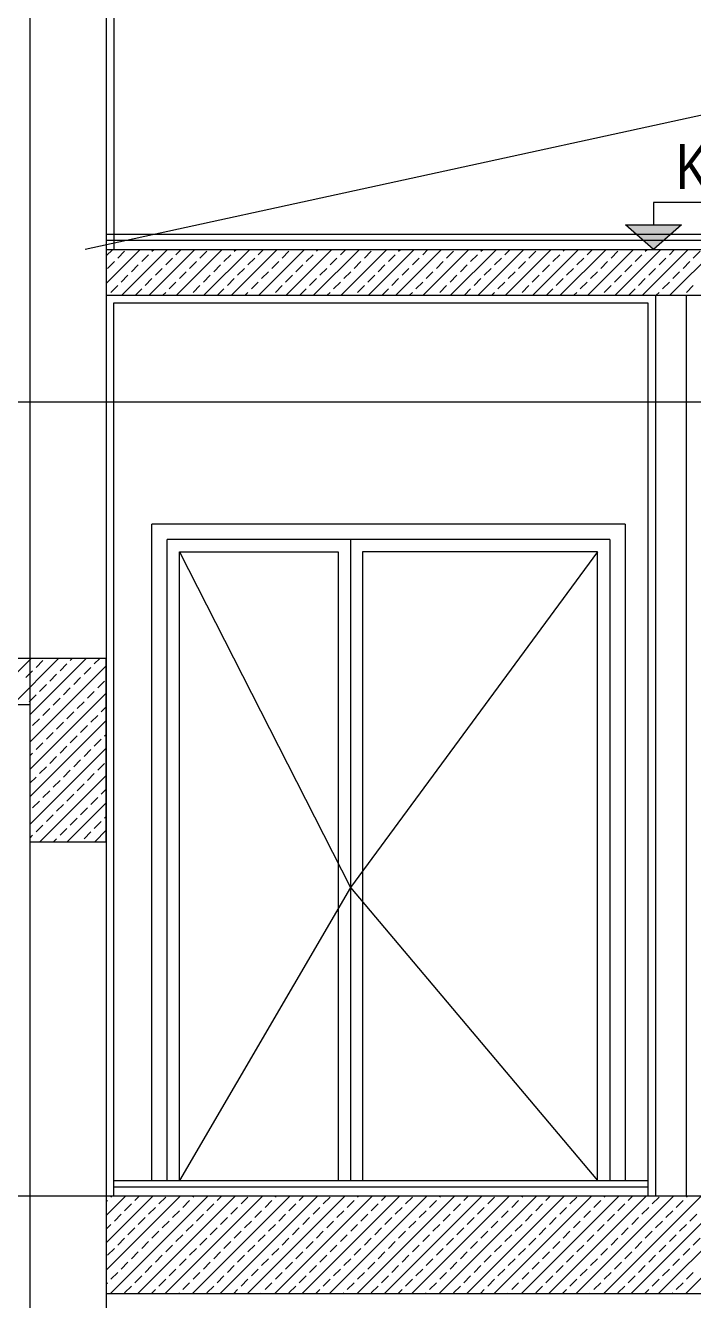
# Model space of a CAD drawing. Header units: millimetres. Extents: x 43168.9 to 43194.6, y -25545.1 to -25543.4.
# Drawn here: x 43182.6651 to 43182.7526, y -25544.6003 to -25544.4332 of the extents above; entities that cross this region are included whole.
import ezdxf
from ezdxf.enums import TextEntityAlignment as Align

# ---------------------------------------------------------------- set-up
doc = ezdxf.new("R2010")
doc.units = ezdxf.units.MM
doc.header["$LTSCALE"] = 200
doc.linetypes.add('ACAD_ISO07W100', pattern=[3.5, 0.5, -3])
doc.linetypes.add('kesit_$0$HIDDEN2', pattern=[0.1875, 0.125, -0.0625])
for name, color, linetype in [('dograma_sgh', 43, 'Continuous'), ('duv_sgh', 4, 'Continuous'), ('gor-3_sgh', 191, 'Continuous'), ('kaplama-gnl_sgh', 30, 'Continuous'), ('kesit_$0$izd-alt_sgh', 8, 'kesit_$0$HIDDEN2'), ('kolon-b.a_sgh', 6, 'Continuous'), ('merdi_sgh', 3, 'Continuous'), ('siva_sgh', 145, 'Continuous'), ('tarama-betonarme_sgh', 223, 'Continuous')]:
    doc.layers.add(name, color=color, linetype=linetype)
doc.styles.add('kesit_$0$text2', font='arial.ttf')

msp = doc.modelspace()

# ---------------------------------------------------------------- hatches: boundary and pattern name
msp.add_hatch(color=256).paths.add_polyline_path([(43182.75106, -25544.45932), (43182.74371, -25544.45932), (43182.74738, -25544.46255)])

# ---------------------------------------------------------------- linework, layer by layer
at = {"color": 0, "linetype": 'ByBlock'}
for p, q in [((43182.76679, -25544.45638), (43182.74738, -25544.45638)), ((43182.74738, -25544.45638), (43182.74738, -25544.45932))]:
    msp.add_line(p, q, dxfattribs=at)
for p, q in [((43182.74371, -25544.45932), (43182.75106, -25544.45932)), ((43182.74738, -25544.46255), (43182.74371, -25544.45932)), ((43182.75106, -25544.45932), (43182.74738, -25544.46255))]:
    msp.add_line(p, q)
at = {"layer": 'dograma_sgh'}
for p, q in [((43182.68164, -25544.58456), (43182.68164, -25544.49856)), ((43182.74364, -25544.49856), (43182.68164, -25544.49856)), ((43182.74364, -25544.49856), (43182.74364, -25544.58456)), ((43182.68364, -25544.58456), (43182.68364, -25544.50056)), ((43182.74164, -25544.50056), (43182.68364, -25544.50056)), ((43182.70764, -25544.50056), (43182.70764, -25544.58456)), ((43182.74164, -25544.50056), (43182.74164, -25544.58456)), ((43182.68524, -25544.58456), (43182.68524, -25544.50216)), ((43182.68524, -25544.50216), (43182.70604, -25544.50216)), ((43182.70604, -25544.50216), (43182.70604, -25544.58456)), ((43182.74004, -25544.50216), (43182.70924, -25544.50216)), ((43182.70924, -25544.50216), (43182.70924, -25544.58456)), ((43182.74004, -25544.58456), (43182.74004, -25544.50216))]:
    msp.add_line(p, q, dxfattribs=at)
at = {"layer": 'duv_sgh'}
for p, q in [((43182.66564, -25544.38245), (43182.66564, -25544.67616)), ((43182.67564, -25544.40045), (43182.67564, -25544.67616)), ((43182.74764, -25544.46855), (43182.74764, -25544.58656)), ((43182.75164, -25544.46855), (43182.75164, -25544.58656)), ((43182.66564, -25544.52216), (43182.66564, -25544.58656)), ((43182.67564, -25544.54016), (43182.67564, -25544.58656))]:
    msp.add_line(p, q, dxfattribs=at)
at = {"layer": 'gor-3_sgh'}
msp.add_line((43182.83824, -25544.42656), (43182.67288, -25544.46255), dxfattribs=at)
at = {"layer": 'kaplama-gnl_sgh'}
for p, q in [((43182.67564, -25544.46055), (43183.00762, -25544.46055)), ((43182.67564, -25544.46135), (43183.00762, -25544.46135)), ((43182.67664, -25544.58456), (43182.74664, -25544.58456)), ((43182.67664, -25544.58536), (43182.74664, -25544.58536))]:
    msp.add_line(p, q, dxfattribs=at)
at = {"layer": 'kesit_$0$izd-alt_sgh'}
for p, q in [((43183.17306, -25544.48256), (43180.86306, -25544.48256)), ((43181.05362, -25544.58656), (43183.01231, -25544.58656))]:
    msp.add_line(p, q, dxfattribs=at)
at = {"layer": 'kolon-b.a_sgh'}
for p, q in [((43182.67564, -25544.46255), (43182.89559, -25544.46255)), ((43182.67564, -25544.46855), (43182.88759, -25544.46855)), ((43182.67564, -25544.51616), (43182.60764, -25544.51616)), ((43182.67564, -25544.54016), (43182.67564, -25544.51616)), ((43182.61364, -25544.52216), (43182.66564, -25544.52216)), ((43182.66564, -25544.52216), (43182.66564, -25544.54016)), ((43182.66564, -25544.54016), (43182.67564, -25544.54016)), ((43182.67564, -25544.58656), (43182.88759, -25544.58656)), ((43182.67564, -25544.59936), (43182.88759, -25544.59936))]:
    msp.add_line(p, q, dxfattribs=at)
at = {"layer": 'merdi_sgh', "linetype": 'ACAD_ISO07W100'}
for p, q in [((43182.68524, -25544.50216), (43182.70764, -25544.54616)), ((43182.74004, -25544.50216), (43182.70764, -25544.54616)), ((43182.70764, -25544.54616), (43182.68524, -25544.58456)), ((43182.70764, -25544.54616), (43182.74004, -25544.58456))]:
    msp.add_line(p, q, dxfattribs=at)
at = {"layer": 'siva_sgh'}
for p, q in [((43182.67664, -25543.73701), (43182.67664, -25544.46255)), ((43182.67664, -25544.58656), (43182.67664, -25544.46955)), ((43182.67664, -25544.46955), (43182.74664, -25544.46955)), ((43182.74664, -25544.46955), (43182.74664, -25544.58656))]:
    msp.add_line(p, q, dxfattribs=at)
at = {"layer": 'tarama-betonarme_sgh'}
for p, q in [((43182.67564, -25544.46341), (43182.6765, -25544.46255)), ((43182.67564, -25544.467), (43182.68009, -25544.46255)), ((43182.67768, -25544.46855), (43182.68368, -25544.46255)), ((43182.68127, -25544.46855), (43182.68727, -25544.46255)), ((43182.68164, -25544.46279), (43182.68188, -25544.46255)), ((43182.68479, -25544.46324), (43182.68548, -25544.46255)), ((43182.68486, -25544.46855), (43182.69086, -25544.46255)), ((43182.68846, -25544.46855), (43182.69446, -25544.46255)), ((43182.69205, -25544.46855), (43182.69805, -25544.46255)), ((43182.69242, -25544.46279), (43182.69266, -25544.46255)), ((43182.69556, -25544.46324), (43182.69625, -25544.46255)), ((43182.69564, -25544.46855), (43182.70164, -25544.46255)), ((43182.69923, -25544.46855), (43182.70523, -25544.46255)), ((43182.70282, -25544.46855), (43182.70882, -25544.46255)), ((43182.7032, -25544.46279), (43182.70344, -25544.46255)), ((43182.70634, -25544.46324), (43182.70703, -25544.46255)), ((43182.70642, -25544.46855), (43182.71242, -25544.46255)), ((43182.71001, -25544.46855), (43182.71601, -25544.46255)), ((43182.7136, -25544.46855), (43182.7196, -25544.46255)), ((43182.71397, -25544.46279), (43182.71421, -25544.46255)), ((43182.71712, -25544.46324), (43182.7178, -25544.46255)), ((43182.71719, -25544.46855), (43182.72319, -25544.46255)), ((43182.72078, -25544.46855), (43182.72678, -25544.46255)), ((43182.72438, -25544.46855), (43182.73038, -25544.46255)), ((43182.72475, -25544.46279), (43182.72499, -25544.46255)), ((43182.72789, -25544.46324), (43182.72858, -25544.46255)), ((43182.72797, -25544.46855), (43182.73397, -25544.46255)), ((43182.73156, -25544.46855), (43182.73756, -25544.46255)), ((43182.73515, -25544.46855), (43182.74115, -25544.46255)), ((43182.73553, -25544.46279), (43182.73576, -25544.46255)), ((43182.73867, -25544.46324), (43182.73936, -25544.46255)), ((43182.73875, -25544.46855), (43182.74475, -25544.46255)), ((43182.74234, -25544.46855), (43182.74834, -25544.46255)), ((43182.74593, -25544.46855), (43182.75193, -25544.46255)), ((43182.7463, -25544.46279), (43182.74654, -25544.46255)), ((43182.74945, -25544.46324), (43182.75013, -25544.46255)), ((43182.74952, -25544.46855), (43182.75552, -25544.46255)), ((43182.67581, -25544.46504), (43182.67671, -25544.46414)), ((43182.67715, -25544.46369), (43182.67805, -25544.46279)), ((43182.6803, -25544.46414), (43182.6812, -25544.46324)), ((43182.68344, -25544.46459), (43182.68434, -25544.46369)), ((43182.68658, -25544.46504), (43182.68748, -25544.46414)), ((43182.68793, -25544.46369), (43182.68883, -25544.46279)), ((43182.69107, -25544.46414), (43182.69197, -25544.46324)), ((43182.69422, -25544.46459), (43182.69511, -25544.46369)), ((43182.69736, -25544.46504), (43182.69826, -25544.46414)), ((43182.69871, -25544.46369), (43182.6996, -25544.46279)), ((43182.70185, -25544.46414), (43182.70275, -25544.46324)), ((43182.70499, -25544.46459), (43182.70589, -25544.46369)), ((43182.70814, -25544.46504), (43182.70903, -25544.46414)), ((43182.70948, -25544.46369), (43182.71038, -25544.46279)), ((43182.71263, -25544.46414), (43182.71352, -25544.46324)), ((43182.71577, -25544.46459), (43182.71667, -25544.46369)), ((43182.71891, -25544.46504), (43182.71981, -25544.46414)), ((43182.72026, -25544.46369), (43182.72116, -25544.46279)), ((43182.7234, -25544.46414), (43182.7243, -25544.46324)), ((43182.72655, -25544.46459), (43182.72744, -25544.46369)), ((43182.72969, -25544.46504), (43182.73059, -25544.46414)), ((43182.73104, -25544.46369), (43182.73193, -25544.46279)), ((43182.73418, -25544.46414), (43182.73508, -25544.46324)), ((43182.73732, -25544.46459), (43182.73822, -25544.46369)), ((43182.74047, -25544.46504), (43182.74136, -25544.46414)), ((43182.74181, -25544.46369), (43182.74271, -25544.46279)), ((43182.74496, -25544.46414), (43182.74585, -25544.46324)), ((43182.7481, -25544.46459), (43182.749, -25544.46369)), ((43182.75124, -25544.46504), (43182.75214, -25544.46414)), ((43182.75259, -25544.46369), (43182.75349, -25544.46279)), ((43182.6776, -25544.46683), (43182.6785, -25544.46594)), ((43182.67895, -25544.46549), (43182.67985, -25544.46459)), ((43182.68209, -25544.46594), (43182.68299, -25544.46504)), ((43182.68524, -25544.46638), (43182.68613, -25544.46549)), ((43182.68838, -25544.46683), (43182.68928, -25544.46594)), ((43182.68973, -25544.46549), (43182.69062, -25544.46459)), ((43182.69287, -25544.46594), (43182.69377, -25544.46504)), ((43182.69601, -25544.46638), (43182.69691, -25544.46549)), ((43182.69916, -25544.46683), (43182.70005, -25544.46594)), ((43182.7005, -25544.46549), (43182.7014, -25544.46459)), ((43182.70365, -25544.46594), (43182.70454, -25544.46504)), ((43182.70679, -25544.46638), (43182.70769, -25544.46549)), ((43182.70993, -25544.46683), (43182.71083, -25544.46594)), ((43182.71128, -25544.46549), (43182.71218, -25544.46459)), ((43182.71442, -25544.46594), (43182.71532, -25544.46504)), ((43182.71757, -25544.46638), (43182.71846, -25544.46549)), ((43182.72071, -25544.46683), (43182.72161, -25544.46594)), ((43182.72206, -25544.46549), (43182.72295, -25544.46459)), ((43182.7252, -25544.46594), (43182.7261, -25544.46504)), ((43182.72834, -25544.46638), (43182.72924, -25544.46549)), ((43182.73148, -25544.46683), (43182.73238, -25544.46594)), ((43182.73283, -25544.46549), (43182.73373, -25544.46459)), ((43182.73598, -25544.46594), (43182.73687, -25544.46504)), ((43182.73912, -25544.46638), (43182.74002, -25544.46549)), ((43182.74226, -25544.46683), (43182.74316, -25544.46594)), ((43182.74361, -25544.46549), (43182.74451, -25544.46459)), ((43182.74675, -25544.46594), (43182.74765, -25544.46504)), ((43182.74989, -25544.46638), (43182.75079, -25544.46549)), ((43182.67626, -25544.46818), (43182.67715, -25544.46728)), ((43182.68075, -25544.46728), (43182.68164, -25544.46638)), ((43182.68389, -25544.46773), (43182.68479, -25544.46683)), ((43182.68703, -25544.46818), (43182.68793, -25544.46728)), ((43182.69152, -25544.46728), (43182.69242, -25544.46638)), ((43182.69467, -25544.46773), (43182.69556, -25544.46683)), ((43182.69781, -25544.46818), (43182.69871, -25544.46728)), ((43182.7023, -25544.46728), (43182.7032, -25544.46638)), ((43182.70544, -25544.46773), (43182.70634, -25544.46683)), ((43182.70859, -25544.46818), (43182.70948, -25544.46728)), ((43182.71308, -25544.46728), (43182.71397, -25544.46638)), ((43182.71622, -25544.46773), (43182.71712, -25544.46683)), ((43182.71936, -25544.46818), (43182.72026, -25544.46728)), ((43182.72385, -25544.46728), (43182.72475, -25544.46638)), ((43182.72699, -25544.46773), (43182.72789, -25544.46683)), ((43182.73014, -25544.46818), (43182.73104, -25544.46728)), ((43182.73463, -25544.46728), (43182.73553, -25544.46638)), ((43182.73777, -25544.46773), (43182.73867, -25544.46683)), ((43182.74091, -25544.46818), (43182.74181, -25544.46728)), ((43182.7454, -25544.46728), (43182.7463, -25544.46638)), ((43182.74855, -25544.46773), (43182.74945, -25544.46683)), ((43182.75169, -25544.46818), (43182.75259, -25544.46728)), ((43182.67948, -25544.46855), (43182.6803, -25544.46773)), ((43182.68307, -25544.46855), (43182.68344, -25544.46818)), ((43182.69025, -25544.46855), (43182.69107, -25544.46773)), ((43182.69384, -25544.46855), (43182.69422, -25544.46818)), ((43182.70103, -25544.46855), (43182.70185, -25544.46773)), ((43182.70462, -25544.46855), (43182.70499, -25544.46818)), ((43182.7118, -25544.46855), (43182.71263, -25544.46773)), ((43182.7154, -25544.46855), (43182.71577, -25544.46818)), ((43182.72258, -25544.46855), (43182.7234, -25544.46773)), ((43182.72617, -25544.46855), (43182.72655, -25544.46818)), ((43182.73336, -25544.46855), (43182.73418, -25544.46773)), ((43182.73695, -25544.46855), (43182.73732, -25544.46818)), ((43182.74413, -25544.46855), (43182.74496, -25544.46773)), ((43182.74773, -25544.46855), (43182.7481, -25544.46818)), ((43182.65981, -25544.52216), (43182.66581, -25544.51616)), ((43182.6634, -25544.52216), (43182.6694, -25544.51616)), ((43182.6651, -25544.51866), (43182.666, -25544.51776)), ((43182.66564, -25544.52352), (43182.673, -25544.51616)), ((43182.66564, -25544.52711), (43182.67564, -25544.51711)), ((43182.66645, -25544.51732), (43182.66735, -25544.51642)), ((43182.66959, -25544.51776), (43182.67049, -25544.51687)), ((43182.67094, -25544.51642), (43182.6712, -25544.51616)), ((43182.67274, -25544.51821), (43182.67363, -25544.51732)), ((43182.67408, -25544.51687), (43182.67479, -25544.51616)), ((43182.66825, -25544.51911), (43182.66914, -25544.51821)), ((43182.67139, -25544.51956), (43182.67229, -25544.51866)), ((43182.67453, -25544.52001), (43182.67543, -25544.51911)), ((43182.66555, -25544.52181), (43182.66645, -25544.52091)), ((43182.66564, -25544.5307), (43182.67564, -25544.5207)), ((43182.6669, -25544.52046), (43182.6678, -25544.51956)), ((43182.67004, -25544.52091), (43182.67094, -25544.52001)), ((43182.67319, -25544.52136), (43182.67408, -25544.52046)), ((43182.66735, -25544.5236), (43182.66825, -25544.5227)), ((43182.6687, -25544.52225), (43182.66959, -25544.52136)), ((43182.67184, -25544.5227), (43182.67274, -25544.52181)), ((43182.67498, -25544.52315), (43182.67564, -25544.5225)), ((43182.66564, -25544.53429), (43182.67564, -25544.52429)), ((43182.666, -25544.52495), (43182.6669, -25544.52405)), ((43182.67049, -25544.52405), (43182.67139, -25544.52315)), ((43182.67363, -25544.5245), (43182.67453, -25544.5236)), ((43182.6678, -25544.52674), (43182.6687, -25544.52585)), ((43182.66914, -25544.5254), (43182.67004, -25544.5245)), ((43182.67229, -25544.52585), (43182.67319, -25544.52495)), ((43182.67543, -25544.5263), (43182.67564, -25544.52609)), ((43182.66645, -25544.52809), (43182.66735, -25544.52719)), ((43182.66959, -25544.52854), (43182.67049, -25544.52764)), ((43182.67094, -25544.52719), (43182.67184, -25544.5263)), ((43182.67408, -25544.52764), (43182.67498, -25544.52674)), ((43182.66564, -25544.53789), (43182.67564, -25544.52789)), ((43182.66564, -25544.5289), (43182.666, -25544.52854)), ((43182.66825, -25544.52989), (43182.66914, -25544.52899)), ((43182.67139, -25544.53034), (43182.67229, -25544.52944)), ((43182.67274, -25544.52899), (43182.67363, -25544.52809)), ((43182.6669, -25544.53124), (43182.6678, -25544.53034)), ((43182.67004, -25544.53168), (43182.67094, -25544.53079)), ((43182.67453, -25544.53079), (43182.67543, -25544.52989)), ((43182.66564, -25544.5325), (43182.66645, -25544.53168)), ((43182.66696, -25544.54016), (43182.67564, -25544.53148)), ((43182.6687, -25544.53303), (43182.66959, -25544.53213)), ((43182.67184, -25544.53348), (43182.67274, -25544.53258)), ((43182.67319, -25544.53213), (43182.67408, -25544.53124)), ((43182.66735, -25544.53438), (43182.66825, -25544.53348)), ((43182.67049, -25544.53483), (43182.67139, -25544.53393)), ((43182.67363, -25544.53528), (43182.67453, -25544.53438)), ((43182.67498, -25544.53393), (43182.67564, -25544.53327)), ((43182.666, -25544.53573), (43182.6669, -25544.53483)), ((43182.66914, -25544.53617), (43182.67004, -25544.53528)), ((43182.67055, -25544.54016), (43182.67564, -25544.53507)), ((43182.67229, -25544.53662), (43182.67319, -25544.53573)), ((43182.6678, -25544.53752), (43182.6687, -25544.53662)), ((43182.67094, -25544.53797), (43182.67184, -25544.53707)), ((43182.67408, -25544.53842), (43182.67498, -25544.53752)), ((43182.67543, -25544.53707), (43182.67564, -25544.53687)), ((43182.66564, -25544.53968), (43182.666, -25544.53932)), ((43182.66645, -25544.53887), (43182.66735, -25544.53797)), ((43182.66959, -25544.53932), (43182.67049, -25544.53842)), ((43182.67274, -25544.53977), (43182.67363, -25544.53887)), ((43182.67414, -25544.54016), (43182.67564, -25544.53866)), ((43182.66875, -25544.54016), (43182.66914, -25544.53977)), ((43182.67564, -25544.58913), (43182.67821, -25544.58656)), ((43182.67564, -25544.59273), (43182.68181, -25544.58656)), ((43182.67564, -25544.59632), (43182.6854, -25544.58656)), ((43182.67564, -25544.58734), (43182.67581, -25544.58717)), ((43182.67619, -25544.59936), (43182.68899, -25544.58656)), ((43182.67626, -25544.58672), (43182.67642, -25544.58656)), ((43182.67805, -25544.58852), (43182.67895, -25544.58762)), ((43182.6794, -25544.58717), (43182.68001, -25544.58656)), ((43182.67978, -25544.59936), (43182.69258, -25544.58656)), ((43182.68254, -25544.58762), (43182.68344, -25544.58672)), ((43182.68337, -25544.59936), (43182.69617, -25544.58656)), ((43182.68569, -25544.58807), (43182.68658, -25544.58717)), ((43182.68697, -25544.59936), (43182.69977, -25544.58656)), ((43182.68703, -25544.58672), (43182.68719, -25544.58656)), ((43182.68883, -25544.58852), (43182.68973, -25544.58762)), ((43182.69018, -25544.58717), (43182.69079, -25544.58656)), ((43182.69056, -25544.59936), (43182.70336, -25544.58656)), ((43182.69332, -25544.58762), (43182.69422, -25544.58672)), ((43182.69415, -25544.59936), (43182.70695, -25544.58656)), ((43182.69646, -25544.58807), (43182.69736, -25544.58717)), ((43182.69774, -25544.59936), (43182.71054, -25544.58656)), ((43182.69781, -25544.58672), (43182.69797, -25544.58656)), ((43182.6996, -25544.58852), (43182.7005, -25544.58762)), ((43182.70095, -25544.58717), (43182.70156, -25544.58656)), ((43182.70133, -25544.59936), (43182.71413, -25544.58656)), ((43182.7041, -25544.58762), (43182.70499, -25544.58672)), ((43182.70493, -25544.59936), (43182.71773, -25544.58656)), ((43182.70724, -25544.58807), (43182.70814, -25544.58717)), ((43182.70852, -25544.59936), (43182.72132, -25544.58656)), ((43182.70859, -25544.58672), (43182.70875, -25544.58656)), ((43182.71038, -25544.58852), (43182.71128, -25544.58762)), ((43182.71173, -25544.58717), (43182.71234, -25544.58656)), ((43182.71211, -25544.59936), (43182.72491, -25544.58656)), ((43182.71487, -25544.58762), (43182.71577, -25544.58672)), ((43182.7157, -25544.59936), (43182.7285, -25544.58656)), ((43182.71801, -25544.58807), (43182.71891, -25544.58717)), ((43182.71929, -25544.59936), (43182.73209, -25544.58656)), ((43182.71936, -25544.58672), (43182.71952, -25544.58656)), ((43182.72116, -25544.58852), (43182.72206, -25544.58762)), ((43182.7225, -25544.58717), (43182.72311, -25544.58656)), ((43182.72289, -25544.59936), (43182.73569, -25544.58656)), ((43182.72565, -25544.58762), (43182.72655, -25544.58672)), ((43182.72648, -25544.59936), (43182.73928, -25544.58656)), ((43182.72879, -25544.58807), (43182.72969, -25544.58717)), ((43182.73007, -25544.59936), (43182.74287, -25544.58656)), ((43182.73014, -25544.58672), (43182.7303, -25544.58656)), ((43182.73193, -25544.58852), (43182.73283, -25544.58762)), ((43182.73328, -25544.58717), (43182.73389, -25544.58656)), ((43182.73366, -25544.59936), (43182.74646, -25544.58656)), ((43182.73642, -25544.58762), (43182.73732, -25544.58672)), ((43182.73725, -25544.59936), (43182.75005, -25544.58656)), ((43182.73957, -25544.58807), (43182.74047, -25544.58717)), ((43182.74085, -25544.59936), (43182.75365, -25544.58656)), ((43182.74091, -25544.58672), (43182.74107, -25544.58656)), ((43182.74271, -25544.58852), (43182.74361, -25544.58762)), ((43182.74406, -25544.58717), (43182.74467, -25544.58656)), ((43182.74444, -25544.59936), (43182.75724, -25544.58656)), ((43182.7472, -25544.58762), (43182.7481, -25544.58672)), ((43182.74803, -25544.59936), (43182.76083, -25544.58656)), ((43182.75034, -25544.58807), (43182.75124, -25544.58717)), ((43182.75162, -25544.59936), (43182.76442, -25544.58656)), ((43182.75169, -25544.58672), (43182.75185, -25544.58656)), ((43182.67671, -25544.58986), (43182.6776, -25544.58896)), ((43182.67985, -25544.59031), (43182.68075, -25544.58941)), ((43182.6812, -25544.58896), (43182.68209, -25544.58807)), ((43182.68434, -25544.58941), (43182.68524, -25544.58852)), ((43182.68748, -25544.58986), (43182.68838, -25544.58896)), ((43182.69062, -25544.59031), (43182.69152, -25544.58941)), ((43182.69197, -25544.58896), (43182.69287, -25544.58807)), ((43182.69511, -25544.58941), (43182.69601, -25544.58852)), ((43182.69826, -25544.58986), (43182.69916, -25544.58896)), ((43182.7014, -25544.59031), (43182.7023, -25544.58941)), ((43182.70275, -25544.58896), (43182.70365, -25544.58807)), ((43182.70589, -25544.58941), (43182.70679, -25544.58852)), ((43182.70903, -25544.58986), (43182.70993, -25544.58896)), ((43182.71218, -25544.59031), (43182.71308, -25544.58941)), ((43182.71352, -25544.58896), (43182.71442, -25544.58807)), ((43182.71667, -25544.58941), (43182.71757, -25544.58852)), ((43182.71981, -25544.58986), (43182.72071, -25544.58896)), ((43182.72295, -25544.59031), (43182.72385, -25544.58941)), ((43182.7243, -25544.58896), (43182.7252, -25544.58807)), ((43182.72744, -25544.58941), (43182.72834, -25544.58852)), ((43182.73059, -25544.58986), (43182.73148, -25544.58896)), ((43182.73373, -25544.59031), (43182.73463, -25544.58941)), ((43182.73508, -25544.58896), (43182.73598, -25544.58807)), ((43182.73822, -25544.58941), (43182.73912, -25544.58852)), ((43182.74136, -25544.58986), (43182.74226, -25544.58896)), ((43182.74451, -25544.59031), (43182.7454, -25544.58941)), ((43182.74585, -25544.58896), (43182.74675, -25544.58807)), ((43182.749, -25544.58941), (43182.74989, -25544.58852)), ((43182.75214, -25544.58986), (43182.75304, -25544.58896)), ((43182.67564, -25544.59093), (43182.67626, -25544.59031)), ((43182.6785, -25544.59166), (43182.6794, -25544.59076)), ((43182.68164, -25544.59211), (43182.68254, -25544.59121)), ((43182.68299, -25544.59076), (43182.68389, -25544.58986)), ((43182.68613, -25544.59121), (43182.68703, -25544.59031)), ((43182.68928, -25544.59166), (43182.69018, -25544.59076)), ((43182.69242, -25544.59211), (43182.69332, -25544.59121)), ((43182.69377, -25544.59076), (43182.69467, -25544.58986)), ((43182.69691, -25544.59121), (43182.69781, -25544.59031)), ((43182.70005, -25544.59166), (43182.70095, -25544.59076)), ((43182.7032, -25544.59211), (43182.7041, -25544.59121)), ((43182.70454, -25544.59076), (43182.70544, -25544.58986)), ((43182.70769, -25544.59121), (43182.70859, -25544.59031)), ((43182.71083, -25544.59166), (43182.71173, -25544.59076)), ((43182.71397, -25544.59211), (43182.71487, -25544.59121)), ((43182.71532, -25544.59076), (43182.71622, -25544.58986)), ((43182.71846, -25544.59121), (43182.71936, -25544.59031)), ((43182.72161, -25544.59166), (43182.7225, -25544.59076)), ((43182.72475, -25544.59211), (43182.72565, -25544.59121)), ((43182.7261, -25544.59076), (43182.72699, -25544.58986)), ((43182.72924, -25544.59121), (43182.73014, -25544.59031)), ((43182.73238, -25544.59166), (43182.73328, -25544.59076)), ((43182.73553, -25544.59211), (43182.73642, -25544.59121)), ((43182.73687, -25544.59076), (43182.73777, -25544.58986)), ((43182.74002, -25544.59121), (43182.74091, -25544.59031)), ((43182.74316, -25544.59166), (43182.74406, -25544.59076)), ((43182.7463, -25544.59211), (43182.7472, -25544.59121)), ((43182.74765, -25544.59076), (43182.74855, -25544.58986)), ((43182.75079, -25544.59121), (43182.75169, -25544.59031)), ((43182.67715, -25544.59301), (43182.67805, -25544.59211)), ((43182.6803, -25544.59345), (43182.6812, -25544.59256)), ((43182.68479, -25544.59256), (43182.68569, -25544.59166)), ((43182.68793, -25544.59301), (43182.68883, -25544.59211)), ((43182.69107, -25544.59345), (43182.69197, -25544.59256)), ((43182.69556, -25544.59256), (43182.69646, -25544.59166)), ((43182.69871, -25544.59301), (43182.6996, -25544.59211)), ((43182.70185, -25544.59345), (43182.70275, -25544.59256)), ((43182.70634, -25544.59256), (43182.70724, -25544.59166)), ((43182.70948, -25544.59301), (43182.71038, -25544.59211)), ((43182.71263, -25544.59345), (43182.71352, -25544.59256)), ((43182.71712, -25544.59256), (43182.71801, -25544.59166)), ((43182.72026, -25544.59301), (43182.72116, -25544.59211)), ((43182.7234, -25544.59345), (43182.7243, -25544.59256)), ((43182.72789, -25544.59256), (43182.72879, -25544.59166)), ((43182.73104, -25544.59301), (43182.73193, -25544.59211)), ((43182.73418, -25544.59345), (43182.73508, -25544.59256)), ((43182.73867, -25544.59256), (43182.73957, -25544.59166)), ((43182.74181, -25544.59301), (43182.74271, -25544.59211)), ((43182.74496, -25544.59345), (43182.74585, -25544.59256)), ((43182.74945, -25544.59256), (43182.75034, -25544.59166)), ((43182.75259, -25544.59301), (43182.75349, -25544.59211)), ((43182.67581, -25544.59435), (43182.67671, -25544.59345)), ((43182.67895, -25544.5948), (43182.67985, -25544.5939)), ((43182.68209, -25544.59525), (43182.68299, -25544.59435)), ((43182.68344, -25544.5939), (43182.68434, -25544.59301)), ((43182.68658, -25544.59435), (43182.68748, -25544.59345)), ((43182.68973, -25544.5948), (43182.69062, -25544.5939)), ((43182.69287, -25544.59525), (43182.69377, -25544.59435)), ((43182.69422, -25544.5939), (43182.69511, -25544.59301)), ((43182.69736, -25544.59435), (43182.69826, -25544.59345)), ((43182.7005, -25544.5948), (43182.7014, -25544.5939)), ((43182.70365, -25544.59525), (43182.70454, -25544.59435)), ((43182.70499, -25544.5939), (43182.70589, -25544.59301)), ((43182.70814, -25544.59435), (43182.70903, -25544.59345)), ((43182.71128, -25544.5948), (43182.71218, -25544.5939)), ((43182.71442, -25544.59525), (43182.71532, -25544.59435)), ((43182.71577, -25544.5939), (43182.71667, -25544.59301)), ((43182.71891, -25544.59435), (43182.71981, -25544.59345)), ((43182.72206, -25544.5948), (43182.72295, -25544.5939)), ((43182.7252, -25544.59525), (43182.7261, -25544.59435)), ((43182.72655, -25544.5939), (43182.72744, -25544.59301)), ((43182.72969, -25544.59435), (43182.73059, -25544.59345)), ((43182.73283, -25544.5948), (43182.73373, -25544.5939)), ((43182.73598, -25544.59525), (43182.73687, -25544.59435)), ((43182.73732, -25544.5939), (43182.73822, -25544.59301)), ((43182.74047, -25544.59435), (43182.74136, -25544.59345)), ((43182.74361, -25544.5948), (43182.74451, -25544.5939)), ((43182.74675, -25544.59525), (43182.74765, -25544.59435)), ((43182.7481, -25544.5939), (43182.749, -25544.59301)), ((43182.75124, -25544.59435), (43182.75214, -25544.59345)), ((43182.6776, -25544.59615), (43182.6785, -25544.59525)), ((43182.68075, -25544.5966), (43182.68164, -25544.5957)), ((43182.68389, -25544.59705), (43182.68479, -25544.59615)), ((43182.68524, -25544.5957), (43182.68613, -25544.5948)), ((43182.68838, -25544.59615), (43182.68928, -25544.59525)), ((43182.69152, -25544.5966), (43182.69242, -25544.5957)), ((43182.69467, -25544.59705), (43182.69556, -25544.59615)), ((43182.69601, -25544.5957), (43182.69691, -25544.5948)), ((43182.69916, -25544.59615), (43182.70005, -25544.59525)), ((43182.7023, -25544.5966), (43182.7032, -25544.5957)), ((43182.70544, -25544.59705), (43182.70634, -25544.59615)), ((43182.70679, -25544.5957), (43182.70769, -25544.5948)), ((43182.70993, -25544.59615), (43182.71083, -25544.59525)), ((43182.71308, -25544.5966), (43182.71397, -25544.5957)), ((43182.71622, -25544.59705), (43182.71712, -25544.59615)), ((43182.71757, -25544.5957), (43182.71846, -25544.5948)), ((43182.72071, -25544.59615), (43182.72161, -25544.59525)), ((43182.72385, -25544.5966), (43182.72475, -25544.5957)), ((43182.72699, -25544.59705), (43182.72789, -25544.59615)), ((43182.72834, -25544.5957), (43182.72924, -25544.5948)), ((43182.73148, -25544.59615), (43182.73238, -25544.59525)), ((43182.73463, -25544.5966), (43182.73553, -25544.5957)), ((43182.73777, -25544.59705), (43182.73867, -25544.59615)), ((43182.73912, -25544.5957), (43182.74002, -25544.5948)), ((43182.74226, -25544.59615), (43182.74316, -25544.59525)), ((43182.7454, -25544.5966), (43182.7463, -25544.5957)), ((43182.74855, -25544.59705), (43182.74945, -25544.59615)), ((43182.74989, -25544.5957), (43182.75079, -25544.5948)), ((43182.67564, -25544.59811), (43182.67581, -25544.59794)), ((43182.67626, -25544.5975), (43182.67715, -25544.5966)), ((43182.6794, -25544.59794), (43182.6803, -25544.59705)), ((43182.68254, -25544.59839), (43182.68344, -25544.5975)), ((43182.68569, -25544.59884), (43182.68658, -25544.59794)), ((43182.68703, -25544.5975), (43182.68793, -25544.5966)), ((43182.69018, -25544.59794), (43182.69107, -25544.59705)), ((43182.69332, -25544.59839), (43182.69422, -25544.5975)), ((43182.69646, -25544.59884), (43182.69736, -25544.59794)), ((43182.69781, -25544.5975), (43182.69871, -25544.5966)), ((43182.70095, -25544.59794), (43182.70185, -25544.59705)), ((43182.7041, -25544.59839), (43182.70499, -25544.5975)), ((43182.70724, -25544.59884), (43182.70814, -25544.59794)), ((43182.70859, -25544.5975), (43182.70948, -25544.5966)), ((43182.71173, -25544.59794), (43182.71263, -25544.59705)), ((43182.71487, -25544.59839), (43182.71577, -25544.5975)), ((43182.71801, -25544.59884), (43182.71891, -25544.59794)), ((43182.71936, -25544.5975), (43182.72026, -25544.5966)), ((43182.7225, -25544.59794), (43182.7234, -25544.59705)), ((43182.72565, -25544.59839), (43182.72655, -25544.5975)), ((43182.72879, -25544.59884), (43182.72969, -25544.59794)), ((43182.73014, -25544.5975), (43182.73104, -25544.5966)), ((43182.73328, -25544.59794), (43182.73418, -25544.59705)), ((43182.73642, -25544.59839), (43182.73732, -25544.5975)), ((43182.73957, -25544.59884), (43182.74047, -25544.59794)), ((43182.74091, -25544.5975), (43182.74181, -25544.5966)), ((43182.74406, -25544.59794), (43182.74496, -25544.59705)), ((43182.7472, -25544.59839), (43182.7481, -25544.5975)), ((43182.75034, -25544.59884), (43182.75124, -25544.59794)), ((43182.75169, -25544.5975), (43182.75259, -25544.5966)), ((43182.67805, -25544.59929), (43182.67895, -25544.59839)), ((43182.68158, -25544.59936), (43182.68209, -25544.59884)), ((43182.68517, -25544.59936), (43182.68524, -25544.59929)), ((43182.68883, -25544.59929), (43182.68973, -25544.59839)), ((43182.69235, -25544.59936), (43182.69287, -25544.59884)), ((43182.69595, -25544.59936), (43182.69601, -25544.59929)), ((43182.6996, -25544.59929), (43182.7005, -25544.59839)), ((43182.70313, -25544.59936), (43182.70365, -25544.59884)), ((43182.70672, -25544.59936), (43182.70679, -25544.59929)), ((43182.71038, -25544.59929), (43182.71128, -25544.59839)), ((43182.71391, -25544.59936), (43182.71442, -25544.59884)), ((43182.7175, -25544.59936), (43182.71757, -25544.59929)), ((43182.72116, -25544.59929), (43182.72206, -25544.59839)), ((43182.72468, -25544.59936), (43182.7252, -25544.59884)), ((43182.72827, -25544.59936), (43182.72834, -25544.59929)), ((43182.73193, -25544.59929), (43182.73283, -25544.59839)), ((43182.73546, -25544.59936), (43182.73598, -25544.59884)), ((43182.73905, -25544.59936), (43182.73912, -25544.59929)), ((43182.74271, -25544.59929), (43182.74361, -25544.59839)), ((43182.74624, -25544.59936), (43182.74675, -25544.59884)), ((43182.74983, -25544.59936), (43182.74989, -25544.59929))]:
    msp.add_line(p, q, dxfattribs=at)

# ---------------------------------------------------------------- texts
at = {"color": 0, "linetype": 'ByBlock', "style": 'kesit_$0$text2', "text_generation_flag": 6, "width": 0.8}
msp.add_attdef('KOT', text='+0.00', height=0.00588, rotation=180, dxfattribs=at).set_placement((43182.76383, -25544.45638), align=Align.BOTTOM_RIGHT)

doc.saveas('drawing.dxf')
